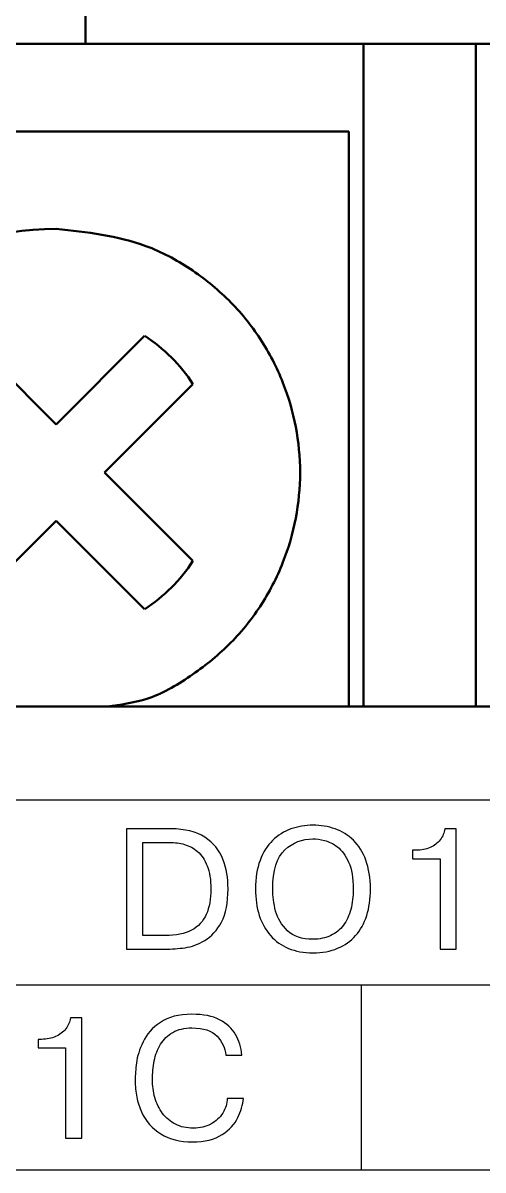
# Model space of a CAD drawing. Header units: millimetres. Extents: x 3520 to 8864, y 403 to 1747.
# Drawn here: x 5630.619 to 5631.185, y 876.052 to 877.465 of the extents above; entities that cross this region are included whole.
import ezdxf

# ---------------------------------------------------------------- set-up
doc = ezdxf.new("R2010")
doc.units = ezdxf.units.MM
doc.layers.add('main', color=5, linetype='Continuous', lineweight=50)
doc.layers.add('text', color=250, linetype='Continuous')

msp = doc.modelspace()

# ---------------------------------------------------------------- linework, layer by layer
at = {"layer": 'main', "color": 0, "linetype": 'Continuous'}
for p, q in [((5630.6959, 877.4393, 1518.358), (5630.6959, 878.4232, 1518.358)), ((5630.2819, 877.4393, 1518.358), (5631.0379, 877.4393, 1518.358)), ((5631.1759, 877.4393, 1518.358), (5631.0379, 877.4393, 1518.358)), ((5631.0379, 877.4393, 1518.358), (5631.0379, 877.3193, 1518.358)), ((5631.1759, 877.3193, 1518.358), (5631.1759, 877.4393, 1518.358)), ((5631.1759, 877.4393, 1518.358), (5631.9319, 877.4393, 1518.358)), ((5631.0199, 877.3313, 1518.358), (5630.2999, 877.3313, 1518.358)), ((5631.0199, 876.9113, 1518.358), (5631.0199, 877.3313, 1518.358)), ((5631.0379, 877.3193, 1518.358), (5631.0379, 876.6232, 1518.358)), ((5631.1759, 876.6232, 1518.358), (5631.1759, 877.3193, 1518.358)), ((5630.551, 877.0795, 1518.358), (5630.6599, 876.9706, 1518.358)), ((5630.6599, 876.9706, 1518.358), (5630.7687, 877.0795, 1518.358)), ((5630.8281, 877.0201, 1518.358), (5630.7193, 876.9113, 1518.358)), ((5630.7193, 876.9113, 1518.358), (5630.8281, 876.8024, 1518.358)), ((5631.0199, 876.6232, 1518.358), (5631.0199, 876.9113, 1518.358)), ((5630.6599, 876.8519, 1518.358), (5630.551, 876.743, 1518.358)), ((5630.7687, 876.743, 1518.358), (5630.6599, 876.8519, 1518.358)), ((5628.6679, 876.6232, 1518.358), (5635.7479, 876.6232, 1518.358))]:
    msp.add_line(p, q, dxfattribs=at)
for centre, radius, start, end in [((5630.6561, 876.9143, 1518.358), 0.297, 89.2641, 258.5219), ((5630.6599, 876.9113, 1518.358), 0.2004, 32.9031, 57.0969), ((5630.6599, 876.9113, 1518.358), 0.2004, 302.9031, 327.0969)]:
    msp.add_arc(centre, radius, start, end, dxfattribs=at)
msp.add_open_spline([(5630.6599, 877.2113, 1518.358), (5630.6976, 877.2072, 1518.358), (5630.7559, 877.201, 1518.358), (5630.8258, 877.1636, 1518.358), (5630.8735, 877.1249, 1518.358), (5630.9125, 877.0771, 1518.358), (5630.9486, 877.0072, 1518.358), (5630.9672, 876.9113, 1518.358), (5630.9486, 876.8152, 1518.358), (5630.9125, 876.7454, 1518.358), (5630.8735, 876.6975, 1518.358), (5630.8256, 876.6593, 1518.358), (5630.7754, 876.6302, 1518.358), (5630.7389, 876.6254, 1518.358), (5630.7228, 876.6232, 1518.358)], degree=3, knots=[0, 0, 0, 0, 0.128485, 0.1984293, 0.2683, 0.3382439, 0.4081143, 0.5365991, 0.665084, 0.7350283, 0.8048991, 0.8748431, 0.9447136, 1, 1, 1, 1], dxfattribs=at)
at = {"layer": 'text', "color": 0}
for points, knots in [([(5628.8631, 876.0524, 1518.358), (5628.8631, 876.0524, 1518.358), (5635.4871, 876.0524, 1518.358), (5635.4871, 876.0524, 1518.358), (5635.4871, 876.0524, 1518.358), (5635.4871, 876.0524, 1518.358), (5635.4871, 876.5084, 1518.358), (5635.4871, 876.5084, 1518.358), (5635.4871, 876.5084, 1518.358), (5635.4871, 876.5084, 1518.358), (5628.8631, 876.5084, 1518.358), (5628.8631, 876.5084, 1518.358), (5628.8631, 876.5084, 1518.358), (5628.8631, 876.5084, 1518.358), (5628.8631, 876.0524, 1518.358), (5628.8631, 876.0524, 1518.358)], [0, 0, 0, 0, 0.25, 0.25, 0.25, 0.25, 0.5, 0.5, 0.5, 0.5, 0.75, 0.75, 0.75, 0.75, 1, 1, 1, 1]), ([(5630.7464, 876.4725, 1518.358), (5630.7464, 876.4725, 1518.358), (5630.8009, 876.4725, 1518.358), (5630.8009, 876.4725, 1518.358), (5630.8009, 876.4725, 1518.358), (5630.8183, 876.4725, 1518.358), (5630.8323, 876.4691, 1518.358), (5630.8428, 876.4621, 1518.358), (5630.8428, 876.4621, 1518.358), (5630.8533, 876.4552, 1518.358), (5630.8608, 876.4462, 1518.358), (5630.865, 876.4351, 1518.358), (5630.865, 876.4351, 1518.358), (5630.8692, 876.4239, 1518.358), (5630.8713, 876.4118, 1518.358), (5630.8713, 876.3988, 1518.358), (5630.8713, 876.3988, 1518.358), (5630.8713, 876.3818, 1518.358), (5630.8686, 876.3681, 1518.358), (5630.8632, 876.3578, 1518.358), (5630.8632, 876.3578, 1518.358), (5630.8577, 876.3474, 1518.358), (5630.8509, 876.3398, 1518.358), (5630.8427, 876.3351, 1518.358), (5630.8427, 876.3351, 1518.358), (5630.8386, 876.3327, 1518.358), (5630.8346, 876.3308, 1518.358), (5630.8306, 876.3293, 1518.358), (5630.8306, 876.3293, 1518.358), (5630.8266, 876.3278, 1518.358), (5630.8226, 876.3268, 1518.358), (5630.8184, 876.3262, 1518.358), (5630.8184, 876.3262, 1518.358), (5630.8103, 876.325, 1518.358), (5630.802, 876.3243, 1518.358), (5630.7934, 876.3243, 1518.358), (5630.7934, 876.3243, 1518.358), (5630.7934, 876.3243, 1518.358), (5630.7464, 876.3243, 1518.358), (5630.7464, 876.3243, 1518.358), (5630.7464, 876.3243, 1518.358), (5630.7464, 876.3243, 1518.358), (5630.7464, 876.4725, 1518.358), (5630.7464, 876.4725, 1518.358)], [0, 0, 0, 0, 0.090909, 0.090909, 0.090909, 0.090909, 0.181818, 0.181818, 0.181818, 0.181818, 0.272727, 0.272727, 0.272727, 0.272727, 0.363636, 0.363636, 0.363636, 0.363636, 0.454545, 0.454545, 0.454545, 0.454545, 0.545455, 0.545455, 0.545455, 0.545455, 0.636364, 0.636364, 0.636364, 0.636364, 0.727273, 0.727273, 0.727273, 0.727273, 0.818182, 0.818182, 0.818182, 0.818182, 0.909091, 0.909091, 0.909091, 0.909091, 1, 1, 1, 1]), ([(5630.9757, 876.3199, 1518.358), (5630.9645, 876.3199, 1518.358), (5630.9544, 876.3217, 1518.358), (5630.9457, 876.3253, 1518.358), (5630.9457, 876.3253, 1518.358), (5630.9369, 876.3289, 1518.358), (5630.9296, 876.3341, 1518.358), (5630.9235, 876.341, 1518.358), (5630.9235, 876.341, 1518.358), (5630.9175, 876.3478, 1518.358), (5630.9129, 876.3561, 1518.358), (5630.9097, 876.3659, 1518.358), (5630.9097, 876.3659, 1518.358), (5630.9066, 876.3756, 1518.358), (5630.905, 876.3865, 1518.358), (5630.905, 876.3984, 1518.358), (5630.905, 876.3984, 1518.358), (5630.905, 876.4119, 1518.358), (5630.9068, 876.4237, 1518.358), (5630.9106, 876.4337, 1518.358), (5630.9106, 876.4337, 1518.358), (5630.9144, 876.4437, 1518.358), (5630.9195, 876.4519, 1518.358), (5630.9261, 876.4583, 1518.358), (5630.9261, 876.4583, 1518.358), (5630.9326, 876.4646, 1518.358), (5630.9401, 876.4693, 1518.358), (5630.9486, 876.4724, 1518.358), (5630.9486, 876.4724, 1518.358), (5630.9571, 876.4754, 1518.358), (5630.9661, 876.477, 1518.358), (5630.9757, 876.477, 1518.358), (5630.9757, 876.477, 1518.358), (5630.9853, 876.477, 1518.358), (5630.9943, 876.4755, 1518.358), (5631.0029, 876.4725, 1518.358), (5631.0029, 876.4725, 1518.358), (5631.0114, 876.4695, 1518.358), (5631.0189, 876.4648, 1518.358), (5631.0254, 876.4585, 1518.358), (5631.0254, 876.4585, 1518.358), (5631.0319, 876.4522, 1518.358), (5631.0371, 876.444, 1518.358), (5631.0408, 876.4339, 1518.358), (5631.0408, 876.4339, 1518.358), (5631.0445, 876.4238, 1518.358), (5631.0464, 876.412, 1518.358), (5631.0464, 876.3984, 1518.358), (5631.0464, 876.3984, 1518.358), (5631.0464, 876.3861, 1518.358), (5631.0449, 876.3752, 1518.358), (5631.0418, 876.3657, 1518.358), (5631.0418, 876.3657, 1518.358), (5631.0387, 876.3561, 1518.358), (5631.0342, 876.348, 1518.358), (5631.0282, 876.3412, 1518.358), (5631.0282, 876.3412, 1518.358), (5631.0222, 876.3344, 1518.358), (5631.0148, 876.3292, 1518.358), (5631.006, 876.3254, 1518.358), (5631.006, 876.3254, 1518.358), (5630.9972, 876.3217, 1518.358), (5630.9871, 876.3199, 1518.358), (5630.9757, 876.3199, 1518.358)], [0, 0, 0, 0, 0.0625, 0.0625, 0.0625, 0.0625, 0.125, 0.125, 0.125, 0.125, 0.1875, 0.1875, 0.1875, 0.1875, 0.25, 0.25, 0.25, 0.25, 0.3125, 0.3125, 0.3125, 0.3125, 0.375, 0.375, 0.375, 0.375, 0.4375, 0.4375, 0.4375, 0.4375, 0.5, 0.5, 0.5, 0.5, 0.5625, 0.5625, 0.5625, 0.5625, 0.625, 0.625, 0.625, 0.625, 0.6875, 0.6875, 0.6875, 0.6875, 0.75, 0.75, 0.75, 0.75, 0.8125, 0.8125, 0.8125, 0.8125, 0.875, 0.875, 0.875, 0.875, 0.9375, 0.9375, 0.9375, 0.9375, 1, 1, 1, 1]), ([(5631.0981, 876.4356, 1518.358), (5631.0981, 876.4356, 1518.358), (5631.0981, 876.4461, 1518.358), (5631.0981, 876.4461, 1518.358), (5631.0981, 876.4461, 1518.358), (5631.0981, 876.4461, 1518.358), (5631.1026, 876.4461, 1518.358), (5631.1026, 876.4461, 1518.358), (5631.1026, 876.4461, 1518.358), (5631.109, 876.4461, 1518.358), (5631.1147, 876.4472, 1518.358), (5631.1198, 876.4495, 1518.358), (5631.1198, 876.4495, 1518.358), (5631.1249, 876.4518, 1518.358), (5631.129, 876.455, 1518.358), (5631.1322, 876.459, 1518.358), (5631.1322, 876.459, 1518.358), (5631.1354, 876.4631, 1518.358), (5631.1373, 876.4675, 1518.358), (5631.138, 876.4725, 1518.358), (5631.138, 876.4725, 1518.358), (5631.138, 876.4725, 1518.358), (5631.152, 876.4725, 1518.358), (5631.152, 876.4725, 1518.358), (5631.152, 876.4725, 1518.358), (5631.152, 876.4725, 1518.358), (5631.152, 876.3243, 1518.358), (5631.152, 876.3243, 1518.358), (5631.152, 876.3243, 1518.358), (5631.152, 876.3243, 1518.358), (5631.1321, 876.3243, 1518.358), (5631.1321, 876.3243, 1518.358), (5631.1321, 876.3243, 1518.358), (5631.1321, 876.3243, 1518.358), (5631.1321, 876.4356, 1518.358), (5631.1321, 876.4356, 1518.358), (5631.1321, 876.4356, 1518.358), (5631.1321, 876.4356, 1518.358), (5631.0981, 876.4356, 1518.358), (5631.0981, 876.4356, 1518.358)], [0, 0, 0, 0, 0.1, 0.1, 0.1, 0.1, 0.2, 0.2, 0.2, 0.2, 0.3, 0.3, 0.3, 0.3, 0.4, 0.4, 0.4, 0.4, 0.5, 0.5, 0.5, 0.5, 0.6, 0.6, 0.6, 0.6, 0.7, 0.7, 0.7, 0.7, 0.8, 0.8, 0.8, 0.8, 0.9, 0.9, 0.9, 0.9, 1, 1, 1, 1]), ([(5630.9757, 876.3366, 1518.358), (5630.9839, 876.3366, 1518.358), (5630.9912, 876.3381, 1518.358), (5630.9975, 876.3412, 1518.358), (5630.9975, 876.3412, 1518.358), (5631.0038, 876.3442, 1518.358), (5631.009, 876.3484, 1518.358), (5631.0131, 876.3538, 1518.358), (5631.0131, 876.3538, 1518.358), (5631.0172, 876.3592, 1518.358), (5631.0202, 876.3658, 1518.358), (5631.0222, 876.3734, 1518.358), (5631.0222, 876.3734, 1518.358), (5631.0242, 876.381, 1518.358), (5631.0253, 876.3894, 1518.358), (5631.0253, 876.3984, 1518.358), (5631.0253, 876.3984, 1518.358), (5631.0253, 876.4119, 1518.358), (5631.0234, 876.4229, 1518.358), (5631.0196, 876.4314, 1518.358), (5631.0196, 876.4314, 1518.358), (5631.0159, 876.4399, 1518.358), (5631.0113, 876.4462, 1518.358), (5631.0058, 876.4503, 1518.358), (5631.0058, 876.4503, 1518.358), (5631.0004, 876.4544, 1518.358), (5630.9951, 876.4571, 1518.358), (5630.9899, 876.4583, 1518.358), (5630.9899, 876.4583, 1518.358), (5630.9848, 876.4596, 1518.358), (5630.98, 876.4602, 1518.358), (5630.9757, 876.4602, 1518.358), (5630.9757, 876.4602, 1518.358), (5630.9627, 876.4602, 1518.358), (5630.9511, 876.4557, 1518.358), (5630.9412, 876.4466, 1518.358), (5630.9412, 876.4466, 1518.358), (5630.9312, 876.4376, 1518.358), (5630.9262, 876.4215, 1518.358), (5630.9262, 876.3984, 1518.358), (5630.9262, 876.3984, 1518.358), (5630.9262, 876.3896, 1518.358), (5630.9274, 876.3806, 1518.358), (5630.9298, 876.3713, 1518.358), (5630.9298, 876.3713, 1518.358), (5630.9322, 876.3621, 1518.358), (5630.9371, 876.354, 1518.358), (5630.9444, 876.3471, 1518.358), (5630.9444, 876.3471, 1518.358), (5630.9517, 876.3401, 1518.358), (5630.9622, 876.3366, 1518.358), (5630.9757, 876.3366, 1518.358)], [0, 0, 0, 0, 0.076923, 0.076923, 0.076923, 0.076923, 0.153846, 0.153846, 0.153846, 0.153846, 0.230769, 0.230769, 0.230769, 0.230769, 0.307692, 0.307692, 0.307692, 0.307692, 0.384615, 0.384615, 0.384615, 0.384615, 0.461538, 0.461538, 0.461538, 0.461538, 0.538462, 0.538462, 0.538462, 0.538462, 0.615385, 0.615385, 0.615385, 0.615385, 0.692308, 0.692308, 0.692308, 0.692308, 0.769231, 0.769231, 0.769231, 0.769231, 0.846154, 0.846154, 0.846154, 0.846154, 0.923077, 0.923077, 0.923077, 0.923077, 1, 1, 1, 1]), ([(5630.7663, 876.4558, 1518.358), (5630.7663, 876.4558, 1518.358), (5630.7663, 876.3411, 1518.358), (5630.7663, 876.3411, 1518.358), (5630.7663, 876.3411, 1518.358), (5630.7663, 876.3411, 1518.358), (5630.794, 876.3411, 1518.358), (5630.794, 876.3411, 1518.358), (5630.794, 876.3411, 1518.358), (5630.8072, 876.3411, 1518.358), (5630.818, 876.3433, 1518.358), (5630.8264, 876.3477, 1518.358), (5630.8264, 876.3477, 1518.358), (5630.8347, 876.3522, 1518.358), (5630.8408, 876.3586, 1518.358), (5630.8445, 876.3672, 1518.358), (5630.8445, 876.3672, 1518.358), (5630.8483, 876.3757, 1518.358), (5630.8501, 876.3861, 1518.358), (5630.8501, 876.3984, 1518.358), (5630.8501, 876.3984, 1518.358), (5630.8501, 876.4098, 1518.358), (5630.8487, 876.4192, 1518.358), (5630.8457, 876.4268, 1518.358), (5630.8457, 876.4268, 1518.358), (5630.8427, 876.4344, 1518.358), (5630.8387, 876.4403, 1518.358), (5630.8339, 876.4445, 1518.358), (5630.8339, 876.4445, 1518.358), (5630.829, 876.4487, 1518.358), (5630.8236, 876.4516, 1518.358), (5630.8178, 876.4533, 1518.358), (5630.8178, 876.4533, 1518.358), (5630.8119, 876.4549, 1518.358), (5630.8059, 876.4558, 1518.358), (5630.7997, 876.4558, 1518.358), (5630.7997, 876.4558, 1518.358), (5630.7997, 876.4558, 1518.358), (5630.7663, 876.4558, 1518.358), (5630.7663, 876.4558, 1518.358)], [0, 0, 0, 0, 0.1, 0.1, 0.1, 0.1, 0.2, 0.2, 0.2, 0.2, 0.3, 0.3, 0.3, 0.3, 0.4, 0.4, 0.4, 0.4, 0.5, 0.5, 0.5, 0.5, 0.6, 0.6, 0.6, 0.6, 0.7, 0.7, 0.7, 0.7, 0.8, 0.8, 0.8, 0.8, 0.9, 0.9, 0.9, 0.9, 1, 1, 1, 1]), ([(5630.6376, 876.2028, 1518.358), (5630.6376, 876.2028, 1518.358), (5630.6376, 876.2133, 1518.358), (5630.6376, 876.2133, 1518.358), (5630.6376, 876.2133, 1518.358), (5630.6376, 876.2133, 1518.358), (5630.642, 876.2133, 1518.358), (5630.642, 876.2133, 1518.358), (5630.642, 876.2133, 1518.358), (5630.6485, 876.2133, 1518.358), (5630.6542, 876.2145, 1518.358), (5630.6592, 876.2167, 1518.358), (5630.6592, 876.2167, 1518.358), (5630.6643, 876.2191, 1518.358), (5630.6685, 876.2222, 1518.358), (5630.6717, 876.2263, 1518.358), (5630.6717, 876.2263, 1518.358), (5630.6749, 876.2303, 1518.358), (5630.6768, 876.2348, 1518.358), (5630.6774, 876.2397, 1518.358), (5630.6774, 876.2397, 1518.358), (5630.6774, 876.2397, 1518.358), (5630.6915, 876.2397, 1518.358), (5630.6915, 876.2397, 1518.358), (5630.6915, 876.2397, 1518.358), (5630.6915, 876.2397, 1518.358), (5630.6915, 876.0915, 1518.358), (5630.6915, 876.0915, 1518.358), (5630.6915, 876.0915, 1518.358), (5630.6915, 876.0915, 1518.358), (5630.6715, 876.0915, 1518.358), (5630.6715, 876.0915, 1518.358), (5630.6715, 876.0915, 1518.358), (5630.6715, 876.0915, 1518.358), (5630.6715, 876.2028, 1518.358), (5630.6715, 876.2028, 1518.358), (5630.6715, 876.2028, 1518.358), (5630.6715, 876.2028, 1518.358), (5630.6376, 876.2028, 1518.358), (5630.6376, 876.2028, 1518.358)], [0, 0, 0, 0, 0.1, 0.1, 0.1, 0.1, 0.2, 0.2, 0.2, 0.2, 0.3, 0.3, 0.3, 0.3, 0.4, 0.4, 0.4, 0.4, 0.5, 0.5, 0.5, 0.5, 0.6, 0.6, 0.6, 0.6, 0.7, 0.7, 0.7, 0.7, 0.8, 0.8, 0.8, 0.8, 0.9, 0.9, 0.9, 0.9, 1, 1, 1, 1]), ([(5630.8703, 876.1406, 1518.358), (5630.8703, 876.1406, 1518.358), (5630.8903, 876.1406, 1518.358), (5630.8903, 876.1406, 1518.358), (5630.8903, 876.1406, 1518.358), (5630.8894, 876.1327, 1518.358), (5630.887, 876.1248, 1518.358), (5630.8832, 876.1169, 1518.358), (5630.8832, 876.1169, 1518.358), (5630.8794, 876.1089, 1518.358), (5630.873, 876.102, 1518.358), (5630.8639, 876.096, 1518.358), (5630.8639, 876.096, 1518.358), (5630.8547, 876.0901, 1518.358), (5630.8426, 876.0871, 1518.358), (5630.8275, 876.0871, 1518.358), (5630.8275, 876.0871, 1518.358), (5630.8122, 876.0871, 1518.358), (5630.7992, 876.0903, 1518.358), (5630.7887, 876.0969, 1518.358), (5630.7887, 876.0969, 1518.358), (5630.7782, 876.1034, 1518.358), (5630.7702, 876.1124, 1518.358), (5630.7649, 876.1239, 1518.358), (5630.7649, 876.1239, 1518.358), (5630.7623, 876.1297, 1518.358), (5630.7603, 876.1359, 1518.358), (5630.759, 876.1422, 1518.358), (5630.759, 876.1422, 1518.358), (5630.7577, 876.1486, 1518.358), (5630.7571, 876.1555, 1518.358), (5630.7571, 876.163, 1518.358), (5630.7571, 876.163, 1518.358), (5630.7571, 876.1695, 1518.358), (5630.7576, 876.1767, 1518.358), (5630.7586, 876.1844, 1518.358), (5630.7586, 876.1844, 1518.358), (5630.7596, 876.1922, 1518.358), (5630.7623, 876.2007, 1518.358), (5630.7667, 876.2101, 1518.358), (5630.7667, 876.2101, 1518.358), (5630.7711, 876.2195, 1518.358), (5630.7782, 876.2276, 1518.358), (5630.788, 876.2342, 1518.358), (5630.788, 876.2342, 1518.358), (5630.7978, 876.2409, 1518.358), (5630.8108, 876.2442, 1518.358), (5630.8269, 876.2442, 1518.358), (5630.8269, 876.2442, 1518.358), (5630.8408, 876.2442, 1518.358), (5630.8521, 876.242, 1518.358), (5630.8609, 876.2375, 1518.358), (5630.8609, 876.2375, 1518.358), (5630.8697, 876.233, 1518.358), (5630.8763, 876.227, 1518.358), (5630.8806, 876.2194, 1518.358), (5630.8806, 876.2194, 1518.358), (5630.8848, 876.2118, 1518.358), (5630.8874, 876.2033, 1518.358), (5630.8883, 876.194, 1518.358), (5630.8883, 876.194, 1518.358), (5630.8883, 876.194, 1518.358), (5630.8685, 876.194, 1518.358), (5630.8685, 876.194, 1518.358), (5630.8685, 876.194, 1518.358), (5630.8676, 876.2027, 1518.358), (5630.8641, 876.2105, 1518.358), (5630.8577, 876.2173, 1518.358), (5630.8577, 876.2173, 1518.358), (5630.8514, 876.224, 1518.358), (5630.8411, 876.2274, 1518.358), (5630.8269, 876.2274, 1518.358), (5630.8269, 876.2274, 1518.358), (5630.8175, 876.2274, 1518.358), (5630.8096, 876.2256, 1518.358), (5630.8033, 876.2219, 1518.358), (5630.8033, 876.2219, 1518.358), (5630.797, 876.2182, 1518.358), (5630.792, 876.2133, 1518.358), (5630.7883, 876.2072, 1518.358), (5630.7883, 876.2072, 1518.358), (5630.7846, 876.201, 1518.358), (5630.782, 876.1942, 1518.358), (5630.7805, 876.1868, 1518.358), (5630.7805, 876.1868, 1518.358), (5630.779, 876.1793, 1518.358), (5630.7783, 876.1717, 1518.358), (5630.7783, 876.164, 1518.358), (5630.7783, 876.164, 1518.358), (5630.7783, 876.1563, 1518.358), (5630.7793, 876.1488, 1518.358), (5630.7813, 876.1416, 1518.358), (5630.7813, 876.1416, 1518.358), (5630.7833, 876.1343, 1518.358), (5630.7865, 876.1278, 1518.358), (5630.7908, 876.122, 1518.358), (5630.7908, 876.122, 1518.358), (5630.795, 876.1164, 1518.358), (5630.8002, 876.112, 1518.358), (5630.8066, 876.1088, 1518.358), (5630.8066, 876.1088, 1518.358), (5630.813, 876.1055, 1518.358), (5630.8203, 876.1039, 1518.358), (5630.8285, 876.1039, 1518.358), (5630.8285, 876.1039, 1518.358), (5630.8368, 876.1039, 1518.358), (5630.844, 876.1055, 1518.358), (5630.8502, 876.109, 1518.358), (5630.8502, 876.109, 1518.358), (5630.8564, 876.1124, 1518.358), (5630.8612, 876.1169, 1518.358), (5630.8647, 876.1224, 1518.358), (5630.8647, 876.1224, 1518.358), (5630.8664, 876.1255, 1518.358), (5630.8678, 876.1285, 1518.358), (5630.8688, 876.1314, 1518.358), (5630.8688, 876.1314, 1518.358), (5630.8698, 876.1344, 1518.358), (5630.8703, 876.1375, 1518.358), (5630.8703, 876.1406, 1518.358)], [0, 0, 0, 0, 0.033333, 0.033333, 0.033333, 0.033333, 0.066667, 0.066667, 0.066667, 0.066667, 0.1, 0.1, 0.1, 0.1, 0.133333, 0.133333, 0.133333, 0.133333, 0.166667, 0.166667, 0.166667, 0.166667, 0.2, 0.2, 0.2, 0.2, 0.233333, 0.233333, 0.233333, 0.233333, 0.266667, 0.266667, 0.266667, 0.266667, 0.3, 0.3, 0.3, 0.3, 0.333333, 0.333333, 0.333333, 0.333333, 0.366667, 0.366667, 0.366667, 0.366667, 0.4, 0.4, 0.4, 0.4, 0.433333, 0.433333, 0.433333, 0.433333, 0.466667, 0.466667, 0.466667, 0.466667, 0.5, 0.5, 0.5, 0.5, 0.533333, 0.533333, 0.533333, 0.533333, 0.566667, 0.566667, 0.566667, 0.566667, 0.6, 0.6, 0.6, 0.6, 0.633333, 0.633333, 0.633333, 0.633333, 0.666667, 0.666667, 0.666667, 0.666667, 0.7, 0.7, 0.7, 0.7, 0.733333, 0.733333, 0.733333, 0.733333, 0.766667, 0.766667, 0.766667, 0.766667, 0.8, 0.8, 0.8, 0.8, 0.833333, 0.833333, 0.833333, 0.833333, 0.866667, 0.866667, 0.866667, 0.866667, 0.9, 0.9, 0.9, 0.9, 0.933333, 0.933333, 0.933333, 0.933333, 0.966667, 0.966667, 0.966667, 0.966667, 1, 1, 1, 1])]:
    msp.add_open_spline(points, degree=3, knots=knots, dxfattribs=at)
for points in [[(5628.8631, 876.2804, 1518.358), (5628.8631, 876.2804, 1518.358), (5635.4871, 876.2804, 1518.358), (5635.4871, 876.2804, 1518.358)], [(5631.0351, 876.2804, 1518.358), (5631.0351, 876.2804, 1518.358), (5631.0351, 876.0524, 1518.358), (5631.0351, 876.0524, 1518.358)]]:
    msp.add_open_spline(points, degree=3, dxfattribs=at)

doc.saveas('drawing.dxf')
